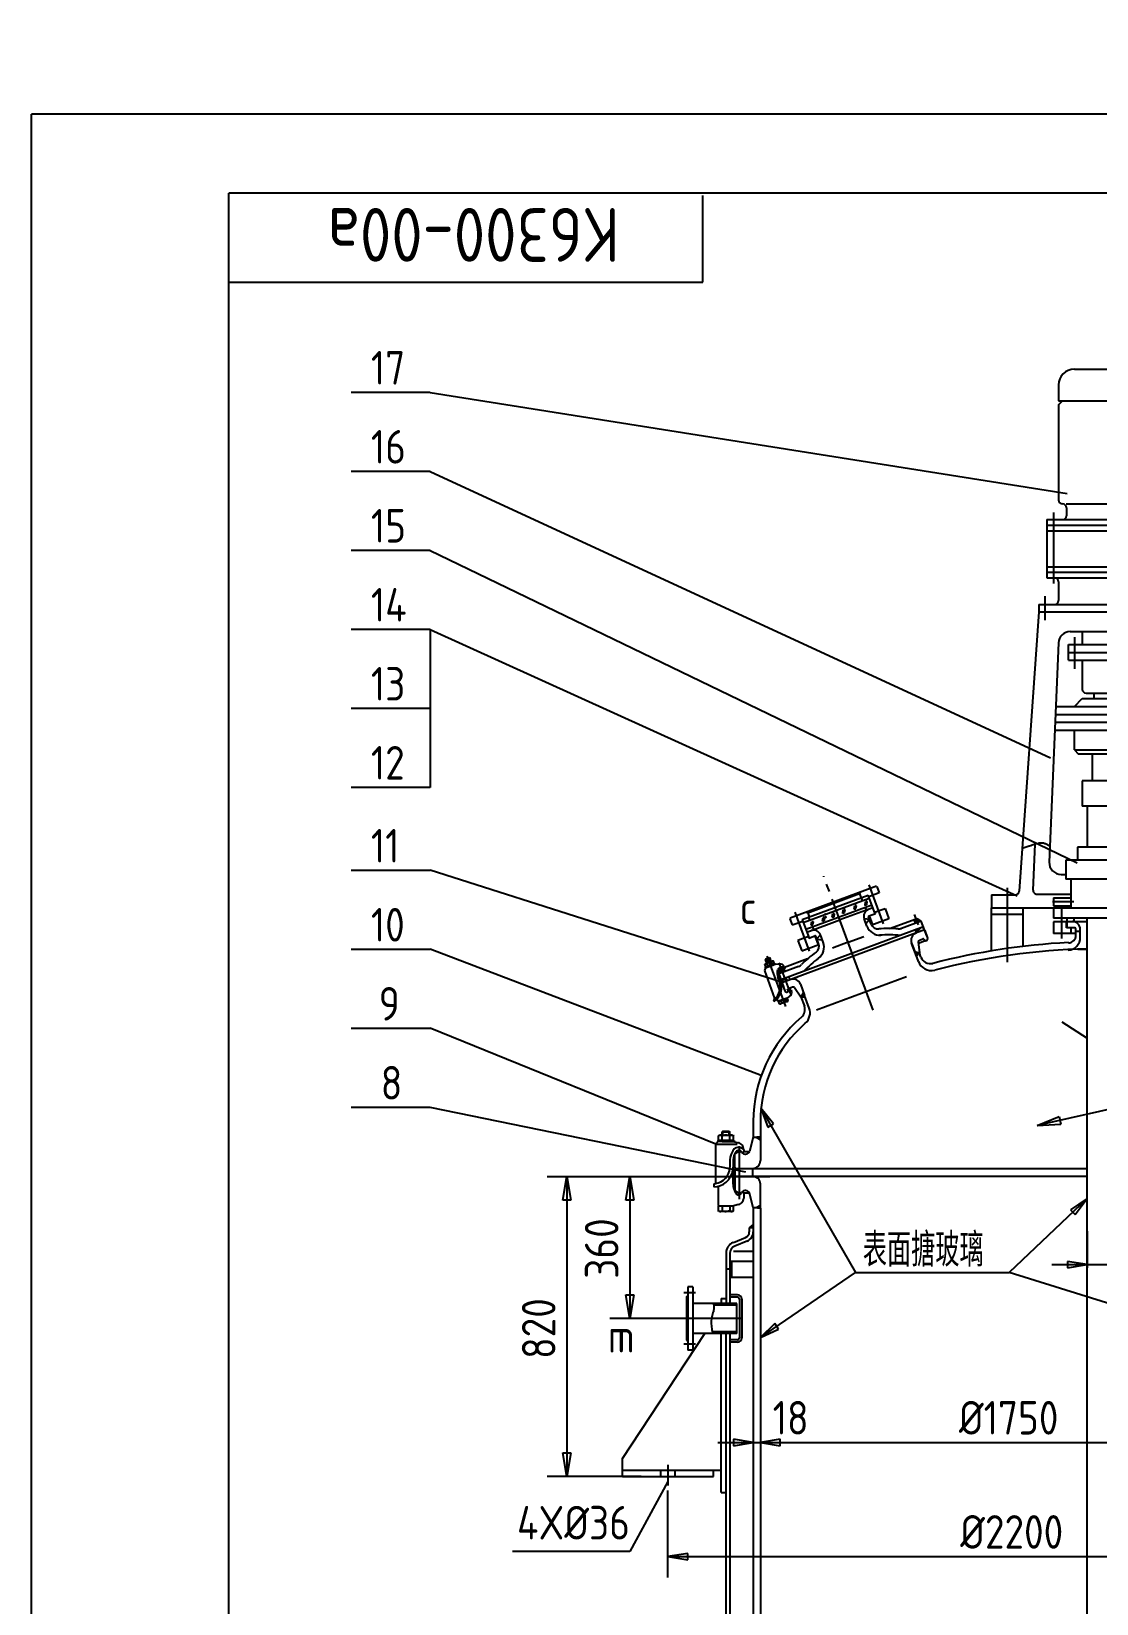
# Model space of a CAD drawing. Extents: x 3959 to 69865, y -46407 to 65821.
# Drawn here: x 3959.2 to 4094.1, y 243.5 to 442.5 of the extents above; entities that cross this region are included whole.
import ezdxf

# ---------------------------------------------------------------- set-up
doc = ezdxf.new("R2010")
doc.units = 0
doc.linetypes.add('DASHDOT', pattern=[18, 15, -1, 1, -1])
doc.layers.get('0').update_dxf_attribs({"color": 1, "linetype": 'DASHDOT'})
for name, color, linetype in [('1', 8, 'CONTINUOUS'), ('12', 134, 'CONTINUOUS'), ('2', 8, 'CONTINUOUS'), ('8', 94, 'DASHDOT')]:
    doc.layers.add(name, color=color, linetype=linetype)
doc.styles.get("Standard").update_dxf_attribs({"font": 'gbenor.shx', "bigfont": 'gbcbig.shx'})
doc.dimstyles.get("Standard").update_dxf_attribs({"dimtxt": 3.5, "dimasz": 4, "dimexe": 2, "dimexo": 0, "dimgap": 1, "dimtad": 1, "dimtoh": 1, "dimdec": 4, "dimzin": 0, "dimdsep": 46, "dimtxsty": 'Standard', "dimcen": 0, "dimadec": 0, "dimazin": 0, "dimtfac": 1, "dimtdec": 4, "dimtmove": 0, "dimatfit": 0, "dimfxl": 1, "dimtolj": 1, "dimtzin": 0, "dimarcsym": 0})

# ---------------------------------------------------------------- blocks, each defined once
blk = doc.blocks.new('Cadt1')
at = {"layer": '2'}
for p, q in [((4071.23, 328.83), (4071.56, 328.53)), ((4071.25, 328.47), (4071.77, 329.03, 1)), ((4072.02, 329.12), (4072.26, 328.9)), ((4054.2, 322.24), (4054.63, 322.69)), ((4054.68, 322.71), (4055, 322.41))]:
    blk.add_line(p, q, dxfattribs=at)
blk = doc.blocks.new('Cadt3')
at = {"layer": '2'}
for p, q in [((4050.61, 269.35), (4050.61, 263.53, 1)), ((4051.51, 269.35), (4051.51, 263.53)), ((4139.01, 268.79), (4139.01, 263.53)), ((4046.11, 263.93), (4139.01, 263.93)), ((4050.61, 263.93), (4048.11, 264.34)), ((4048.11, 264.34), (4048.11, 263.51)), ((4048.11, 263.51), (4050.61, 263.93)), ((4054.01, 264.34), (4051.51, 263.93)), ((4051.51, 263.93), (4054.01, 263.51)), ((4054.01, 263.51), (4054.01, 264.34)), ((4139.01, 263.93), (4136.51, 264.34)), ((4136.51, 264.34), (4136.51, 263.51)), ((4136.51, 263.51), (4139.01, 263.93))]:
    blk.add_line(p, q, dxfattribs=at)
blk = doc.blocks.new('Cadt4')
at = {"layer": '2'}
for p, q in [((4051.51, 277.21), (4063.55, 285.45)), ((4063.55, 285.45), (4083.01, 285.45)), ((4053.34, 278.97), (4051.51, 277.21, 1)), ((4053.81, 278.28), (4053.34, 278.97)), ((4051.51, 277.21), (4053.81, 278.28))]:
    blk.add_line(p, q, dxfattribs=at)
blk = doc.blocks.new('Cadt5')
at = {"layer": '2'}
for p, q in [((4092.89, 294.8), (4083.01, 285.45)), ((4092.89, 294.8), (4090.79, 293.38)), ((4091.36, 292.78), (4092.89, 294.8, 1)), ((4090.79, 293.38), (4091.36, 292.78))]:
    blk.add_line(p, q, dxfattribs=at)
blk = doc.blocks.new('Cadt6')
at = {"layer": '2'}
for p, q in [((4124.23, 272.53), (4083.01, 285.45)), ((4121.97, 273.68), (4121.72, 272.89)), ((4121.72, 272.89), (4124.23, 272.53, 1)), ((4124.23, 272.53), (4121.97, 273.68))]:
    blk.add_line(p, q, dxfattribs=at)
blk = doc.blocks.new('Cadt7')
at = {"layer": '2'}
for p, q in [((4053.18, 304.26), (4051.57, 306.22, 1)), ((4051.57, 306.22), (4052.46, 303.84)), ((4051.57, 306.22), (4063.55, 285.45)), ((4052.46, 303.84), (4053.18, 304.26))]:
    blk.add_line(p, q, dxfattribs=at)
blk = doc.blocks.new('Cadt9')
at = {"layer": '2'}
for p, q in [((4045.59, 280.64), (4045.56, 280.48)), ((4045.58, 281.51), (4045.59, 281.44, 1)), ((4045.59, 281.44), (4045.61, 281.29)), ((4045.61, 280.79), (4045.59, 280.64)), ((4045.61, 281.29), (4045.62, 281.12)), ((4045.62, 280.96), (4045.61, 280.79)), ((4045.62, 281.12), (4045.62, 280.96)), ((4045.3, 279.57), (4045.28, 279.31)), ((4045.28, 279.31), (4045.28, 279)), ((4045.28, 279), (4045.31, 278.63)), ((4045.35, 279.79), (4045.3, 279.57)), ((4045.31, 278.63), (4045.37, 278.23)), ((4045.4, 279.98), (4045.35, 279.79)), ((4045.46, 280.16), (4045.4, 279.98)), ((4045.51, 280.32), (4045.46, 280.16)), ((4045.56, 280.48), (4045.51, 280.32)), ((4045.37, 278.23), (4045.45, 277.84)), ((4045.45, 277.84), (4045.47, 277.71))]:
    blk.add_line(p, q, dxfattribs=at)
blk = doc.blocks.new('*D18')
at = {"layer": '2'}
for p, q in [((4092.89, 290.66), (4092.89, 286.04)), ((4097.64, 290.13), (4097.64, 286.04)), ((4092.89, 286.44), (4090.39, 286.85)), ((4090.39, 286.85), (4090.39, 286.02)), ((4100.14, 286.85), (4097.64, 286.44)), ((4100.14, 286.02), (4100.14, 286.85)), ((4088.39, 286.44), (4114.63, 286.44)), ((4090.39, 286.02), (4092.89, 286.44)), ((4097.64, 286.44), (4100.14, 286.02))]:
    blk.add_line(p, q, dxfattribs=at)
at = {"layer": '2', "insert": (4100.33, 287.44), "char_height": 4.25, "width": 65536, "attachment_point": 7}
blk.add_mtext('%%c95X8', dxfattribs=at)
blk = doc.blocks.new('Cadt24')
for p, q in [((4099.32, 334.48), (4102.03, 334.48)), ((4082.76, 334.14), (4082.76, 324.71)), ((4091.2, 332.35), (4088.49, 332.35)), ((4107.76, 334.14), (4107.76, 324.8)), ((4089.64, 331.94), (4089.64, 327.73, 6.28)), ((4100.89, 331.94), (4100.89, 327.73))]:
    blk.add_line(p, q)
at = {"layer": '1'}
for p, q in [((4091.26, 399.78), (4099.26, 399.78, 6.28)), ((4089.26, 397.78), (4089.26, 395.78)), ((4101.26, 397.78), (4101.26, 395.78)), ((4089.26, 395.28), (4089.76, 395.78)), ((4089.26, 395.78), (4101.26, 395.78)), ((4089.26, 395.28), (4089.26, 383.23)), ((4100.76, 395.78), (4101.26, 395.28)), ((4101.26, 395.28), (4101.26, 383.23)), ((4101.26, 392.03), (4101.51, 392.03)), ((4101.26, 391.53), (4101.51, 391.53)), ((4090.22, 382.73), (4100.28, 382.73, 6.28)), ((4090.26, 382.23), (4090.26, 381.23)), ((4100.26, 382.23), (4100.26, 381.23, 6.28)), ((4087.76, 380.73), (4087.76, 373.38)), ((4087.76, 380.73), (4089.76, 380.73)), ((4089.76, 380.73), (4100.76, 380.73, 6.28)), ((4100.76, 380.73), (4102.76, 380.73)), ((4102.76, 380.73), (4102.76, 373.38)), ((4087.76, 380.03), (4102.76, 380.03)), ((4087.76, 379.33), (4102.76, 379.33)), ((4087.76, 374.78), (4102.76, 374.78)), ((4087.76, 374.08), (4102.76, 374.08)), ((4087.76, 373.38), (4088.76, 373.38)), ((4088.76, 373.38), (4101.76, 373.38, 6.28)), ((4089.26, 372.88), (4089.26, 370.48)), ((4101.26, 372.88), (4101.26, 370.48, 6.28)), ((4101.76, 373.38), (4102.76, 373.38, 6.28)), ((4086.76, 369.08), (4084.27, 333.71, 6.28)), ((4086.76, 369.98), (4086.76, 369.08)), ((4086.76, 369.98), (4088.76, 369.98)), ((4086.76, 369.08), (4103.76, 369.08)), ((4086.76, 369.08), (4103.76, 369.08)), ((4088.76, 369.98), (4101.76, 369.98, 6.28)), ((4101.76, 369.98), (4103.76, 369.98)), ((4103.76, 369.08), (4103.76, 369.98)), ((4103.76, 369.08), (4106.52, 333.75)), ((4090.74, 366.58), (4099.78, 366.58, 6.28)), ((4092.26, 366.58), (4092.26, 364.93)), ((4098.26, 366.58), (4098.26, 364.93)), ((4089.24, 365.14), (4088.08, 337.39)), ((4090.51, 362.93), (4090.51, 364.93)), ((4090.51, 364.93), (4100.01, 364.93)), ((4100.01, 364.93), (4100.01, 362.93)), ((4101.28, 365.14), (4102.44, 337.39)), ((4090.51, 363.93), (4100.01, 363.93, 1)), ((4090.51, 362.93), (4100.01, 362.93, 6.28)), ((4092.26, 362.93), (4092.26, 359.28)), ((4098.26, 362.93), (4098.26, 359.28)), ((4092.76, 358.78), (4097.76, 358.78, 6.28)), ((4093.76, 358.08), (4093.76, 358.78)), ((4096.76, 358.78), (4096.76, 358.08)), ((4088.86, 357.08), (4101.66, 357.08)), ((4091.26, 357.08), (4092.26, 358.08, 6.28)), ((4092.26, 358.08), (4098.26, 358.08)), ((4098.26, 358.08), (4099.26, 357.08)), ((4088.86, 356.08), (4101.66, 356.08)), ((4088.86, 355.08), (4101.66, 355.08)), ((4088.86, 354.08), (4101.66, 354.08)), ((4091.26, 351.58), (4091.26, 354.08)), ((4099.26, 351.58), (4099.26, 354.08)), ((4091.26, 351.58), (4099.26, 351.58)), ((4091.26, 351.58), (4091.76, 351.08)), ((4091.76, 351.08), (4098.76, 351.08)), ((4093.51, 351.08), (4093.51, 347.69)), ((4097.01, 351.08), (4097.01, 347.69)), ((4098.76, 351.08), (4099.26, 351.58)), ((4092.26, 347.69), (4092.26, 344.45)), ((4098.26, 347.69), (4092.26, 347.69)), ((4098.26, 347.69), (4098.26, 344.45)), ((4098.26, 344.45), (4092.26, 344.45)), ((4092.89, 344.45), (4092.89, 339.28)), ((4097.64, 344.45), (4097.64, 339.28)), ((4086.03, 333.85), (4086.28, 339.67, 6.28)), ((4098.89, 339.28), (4091.64, 339.28)), ((4091.64, 339.28), (4091.64, 337.62)), ((4098.89, 339.28), (4098.89, 337.62)), ((4104.49, 333.85), (4104.25, 339.61)), ((4100.32, 337.62), (4090.2, 337.62)), ((4090.2, 337.62), (4090.2, 335.21)), ((4100.32, 337.62), (4100.32, 335.21)), ((4089.58, 335.83), (4090.2, 335.83)), ((4100.32, 335.21), (4090.2, 335.21)), ((4090.82, 335.21), (4090.82, 331.58)), ((4099.7, 335.21), (4099.7, 331.58)), ((4101.88, 334.98), (4099.7, 334.98)), ((4100.94, 335.83), (4100.32, 335.83)), ((4101.88, 333.98), (4101.88, 334.98)), ((4080.76, 333.23), (4083.77, 333.23, 6.28)), ((4080.76, 333.23), (4080.76, 331.58)), ((4086.53, 333.33), (4090.82, 333.33)), ((4088.64, 332.85), (4090.82, 332.85)), ((4088.64, 332.85), (4088.64, 331.85)), ((4101.88, 333.98), (4099.7, 333.98)), ((4103.99, 333.33), (4099.7, 333.33)), ((4107.02, 333.27), (4109.76, 333.27, 6.28)), ((4109.76, 333.27), (4109.76, 331.58)), ((4080.76, 326.08), (4080.76, 331.58, 6.28)), ((4080.76, 331.58), (4090.91, 331.58)), ((4080.76, 331.58), (4084.76, 331.58)), ((4080.76, 330.78), (4084.76, 330.78)), ((4084.76, 326.65), (4084.76, 331.58)), ((4088.64, 331.85), (4090.82, 331.85)), ((4088.64, 331.58), (4088.64, 330.28)), ((4088.64, 331.58), (4101.89, 331.58)), ((4099.61, 331.59), (4101.51, 331.59)), ((4105.76, 331.58), (4099.61, 331.58)), ((4101.89, 330.28), (4101.89, 331.58)), ((4109.76, 331.58), (4105.76, 331.58)), ((4109.76, 331.58), (4105.76, 331.58)), ((4105.76, 326.65), (4105.76, 331.58)), ((4109.76, 330.78), (4105.76, 330.78)), ((4109.76, 326.08), (4109.76, 331.58)), ((4097.64, 330.28), (4088.64, 330.28)), ((4090.31, 329.83), (4088.64, 329.83)), ((4088.64, 329.83), (4088.64, 328.33)), ((4090.26, 329.08), (4090.26, 329.83)), ((4091.21, 329.08), (4090.26, 329.08)), ((4090.31, 330.28), (4090.31, 329.08)), ((4090.31, 329.88), (4092.89, 329.88)), ((4090.86, 328.33), (4090.86, 329.08)), ((4091.21, 330.28), (4091.21, 329.86)), ((4091.46, 328.15), (4091.46, 328.83)), ((4091.46, 328.63), (4092.01, 328.63, 6.28)), ((4092.01, 327.85), (4092.01, 328.88)), ((4097.64, 330.28), (4101.89, 330.28)), ((4097.64, 329.88), (4100.21, 329.88)), ((4098.51, 327.85), (4098.51, 328.88, 6.28)), ((4098.51, 328.63), (4099.06, 328.63)), ((4099.06, 328.83), (4099.06, 328.18)), ((4099.31, 330.28), (4099.31, 329.86)), ((4099.31, 329.08), (4100.26, 329.08)), ((4099.66, 328.33), (4099.66, 329.08, 6.28)), ((4100.21, 330.28), (4100.21, 329.08)), ((4100.21, 329.08), (4100.21, 329.88, 6.28)), ((4100.21, 329.83), (4101.89, 329.83)), ((4100.26, 329.08), (4100.26, 329.83)), ((4101.89, 328.33), (4101.89, 329.83)), ((4091.46, 328.33), (4088.64, 328.33)), ((4091.71, 326.38), (4092.89, 326.38)), ((4098.74, 326.38), (4097.64, 326.38, 6.28)), ((4099.06, 328.33), (4101.89, 328.33))]:
    blk.add_line(p, q, dxfattribs=at)
for radius in [0.556, 0.394]:
    blk.add_circle((4102.01, 391.78), radius, dxfattribs=at)
for centre, radius, start, end in [((4091.26, 397.78), 2, 90, 180), ((4099.26, 397.78), 2, 0, 90), ((4089.76, 383.23), 0.5, 180, 270), ((4089.76, 382.23), 0.5, 0, 90), ((4100.76, 382.23), 0.5, 90, 180), ((4100.76, 383.23), 0.5, 270, 360), ((4089.76, 381.23), 0.5, 270, 360), ((4100.76, 381.23), 0.5, 180, 270), ((4088.76, 372.88), 0.5, 0, 90), ((4101.76, 372.88), 0.5, 90, 180), ((4088.76, 370.48), 0.5, 270, 360), ((4101.76, 370.48), 0.5, 180, 270), ((4090.74, 365.08), 1.5, 90, 177.5974), ((4099.78, 365.08), 1.5, 2.4026, 90), ((4092.76, 359.28), 0.5, 180, 270), ((4097.76, 359.28), 0.5, 270, 360), ((4089.58, 337.33), 1.5, 177.5974, 270.3868), ((4100.94, 337.33), 1.5, 269.7225, 362.4026), ((4083.77, 333.73), 0.5, 270, 357.5974), ((4086.53, 333.83), 0.5, 177.5974, 270), ((4103.99, 333.83), 0.5, 270, 362.4026), ((4107.02, 333.77), 0.5, 182.4026, 270), ((4091.01, 328.88), 1, 0, 90), ((4091.21, 328.83), 0.25, 0, 90), ((4099.51, 328.88), 1, 90, 180), ((4099.31, 328.83), 0.25, 90, 180), ((4090.41, 327.85), 1.6, 273.1214, 360), ((4090.46, 328.15), 1, 273.0797, 360), ((4100.11, 327.85), 1.6, 180, 266.8777), ((4100.09, 328.18), 1.02, 180, 266.9045)]:
    blk.add_arc(centre, radius, start, end, dxfattribs=at)
at = {"layer": '2'}
for p, q in [((4084.66, 339.15), (4085.52, 339.43)), ((4085.52, 339.43), (4085.52, 339.43)), ((4085.52, 339.43), (4085.53, 339.43)), ((4085.53, 339.43), (4085.54, 339.44)), ((4085.54, 339.44), (4085.57, 339.44)), ((4085.57, 339.44), (4085.61, 339.46)), ((4085.61, 339.46), (4085.66, 339.48)), ((4085.66, 339.48), (4085.74, 339.5)), ((4085.74, 339.5), (4085.83, 339.53)), ((4085.83, 339.53), (4085.94, 339.56)), ((4085.94, 339.56), (4086.06, 339.6)), ((4086.06, 339.6), (4086.19, 339.64)), ((4086.19, 339.64), (4086.33, 339.68)), ((4086.33, 339.68), (4086.46, 339.72)), ((4086.46, 339.72), (4086.59, 339.76)), ((4086.59, 339.76), (4086.71, 339.79)), ((4086.71, 339.79), (4086.82, 339.81)), ((4086.82, 339.81), (4086.93, 339.83)), ((4086.93, 339.83), (4087.02, 339.84)), ((4087.02, 339.84), (4087.11, 339.84)), ((4087.11, 339.84), (4087.19, 339.84)), ((4087.19, 339.84), (4087.27, 339.83)), ((4087.27, 339.83), (4087.35, 339.81)), ((4087.35, 339.81), (4087.43, 339.79)), ((4087.43, 339.79), (4087.51, 339.76)), ((4087.51, 339.76), (4087.6, 339.72)), ((4087.6, 339.72), (4087.68, 339.68)), ((4087.68, 339.68), (4087.77, 339.64)), ((4087.77, 339.64), (4087.85, 339.6)), ((4087.85, 339.6), (4087.92, 339.56)), ((4087.92, 339.56), (4087.98, 339.53)), ((4087.98, 339.53), (4088.04, 339.5)), ((4088.04, 339.5), (4088.08, 339.48)), ((4088.08, 339.48), (4088.11, 339.46)), ((4088.11, 339.46), (4088.13, 339.44)), ((4088.13, 339.44), (4088.15, 339.44)), ((4088.15, 339.44), (4088.16, 339.43)), ((4088.16, 339.43), (4088.16, 339.43)), ((4088.16, 339.43), (4088.16, 339.43)), ((4102.37, 339.19), (4102.38, 339.2)), ((4102.37, 339.19), (4102.37, 339.19)), ((4102.37, 339.19), (4102.37, 339.19)), ((4102.37, 339.19), (4102.37, 339.19)), ((4102.38, 339.21), (4102.4, 339.22)), ((4102.38, 339.2), (4102.38, 339.21)), ((4102.4, 339.22), (4102.41, 339.24)), ((4102.41, 339.24), (4102.44, 339.27)), ((4102.44, 339.27), (4102.46, 339.31)), ((4102.46, 339.31), (4102.5, 339.35)), ((4102.5, 339.35), (4102.54, 339.39)), ((4102.54, 339.39), (4102.58, 339.44)), ((4102.58, 339.44), (4102.63, 339.49)), ((4102.63, 339.49), (4102.68, 339.53)), ((4102.68, 339.53), (4102.74, 339.57)), ((4102.74, 339.57), (4102.8, 339.61)), ((4102.8, 339.61), (4102.86, 339.63)), ((4102.86, 339.63), (4102.92, 339.65)), ((4102.92, 339.65), (4103, 339.67)), ((4103, 339.67), (4103.08, 339.68)), ((4103.08, 339.68), (4103.17, 339.68)), ((4103.17, 339.68), (4103.27, 339.68)), ((4103.27, 339.68), (4103.38, 339.67)), ((4103.38, 339.67), (4103.51, 339.67)), ((4103.51, 339.67), (4103.66, 339.66)), ((4103.66, 339.66), (4103.82, 339.64)), ((4103.82, 339.64), (4103.99, 339.63)), ((4103.99, 339.63), (4104.15, 339.62)), ((4104.15, 339.62), (4104.31, 339.61)), ((4104.31, 339.61), (4104.47, 339.59)), ((4104.47, 339.59), (4104.6, 339.58)), ((4104.6, 339.58), (4104.72, 339.57)), ((4104.72, 339.57), (4104.81, 339.56)), ((4104.81, 339.56), (4104.88, 339.56)), ((4104.88, 339.56), (4104.93, 339.55)), ((4104.93, 339.55), (4104.97, 339.55)), ((4104.97, 339.55), (4104.99, 339.55)), ((4104.99, 339.55), (4106.08, 339.45)), ((4105, 339.55), (4105, 339.55))]:
    blk.add_line(p, q, dxfattribs=at)
at = {"layer": '8'}
for p, q in [((4102.01, 392.63), (4102.01, 390.73)), ((4100.5, 391.78), (4102.94, 391.78)), ((4088.64, 381.63), (4088.64, 372.64)), ((4101.89, 381.72), (4101.89, 372.59)), ((4087.51, 371.06), (4087.51, 368.02)), ((4103.01, 371.06), (4103.01, 368.31)), ((4091.26, 365.84), (4091.26, 361.83)), ((4099.26, 365.73), (4099.26, 361.73))]:
    blk.add_line(p, q, dxfattribs=at)
blk = doc.blocks.new('*D25')
at = {"layer": '2'}
for p, q in [((4034.47, 294.61), (4034.97, 297.61)), ((4034.97, 297.61), (4035.47, 294.61)), ((4034.97, 297.61), (4034.97, 279.61)), ((4035.47, 294.61), (4034.47, 294.61)), ((4034.97, 279.61), (4034.47, 282.61)), ((4034.47, 282.61), (4035.47, 282.61)), ((4035.47, 282.61), (4034.97, 279.61)), ((4041.43, 279.61), (4032.47, 279.61))]:
    blk.add_line(p, q, dxfattribs=at)
at = {"layer": '2', "insert": (4033.54, 284.65), "char_height": 4.25, "width": 65536, "attachment_point": 7, "rotation": 90}
blk.add_mtext('360', dxfattribs=at)
blk = doc.blocks.new('*D26')
at = {"layer": '2'}
for p, q in [((4024.5, 297.61), (4052.72, 297.61)), ((4026.5, 294.61), (4027, 297.61)), ((4027, 297.61), (4027.5, 294.61)), ((4027, 297.61), (4027, 259.61)), ((4027.5, 294.61), (4026.5, 294.61)), ((4027, 259.61), (4026.5, 262.61)), ((4026.5, 262.61), (4027.5, 262.61)), ((4027.5, 262.61), (4027, 259.61)), ((4036.42, 259.61), (4024.5, 259.61))]:
    blk.add_line(p, q, dxfattribs=at)
at = {"layer": '2', "insert": (4025.57, 274.5), "char_height": 4.25, "width": 65536, "attachment_point": 7, "rotation": 90}
blk.add_mtext('820', dxfattribs=at)
blk = doc.blocks.new('*D44')
at = {"layer": '2'}
for p, q in [((4039.81, 246.82), (4039.81, 257.84)), ((4150.71, 246.83), (4150.71, 257.74)), ((4042.31, 249.89), (4039.81, 249.48)), ((4039.81, 249.48), (4150.71, 249.48)), ((4039.81, 249.48), (4042.31, 249.06)), ((4042.31, 249.06), (4042.31, 249.89)), ((4150.71, 249.48), (4148.21, 249.89)), ((4148.21, 249.89), (4148.21, 249.06)), ((4148.21, 249.06), (4150.71, 249.48))]:
    blk.add_line(p, q, dxfattribs=at)
at = {"layer": '2', "insert": (4076.81, 250.48), "char_height": 4.25, "width": 65536, "attachment_point": 7}
blk.add_mtext('%%c2200', dxfattribs=at)

msp = doc.modelspace()

# ---------------------------------------------------------------- linework, layer by layer
for p, q in [((4065.79289, 318.63849), (4059.52727, 335.58484)), ((4065.25701, 334.50612), (4067.07449, 329.59035)), ((4055.87755, 331.03832), (4057.69502, 326.12254)), ((4071.52744, 329.44145), (4071.03484, 330.7738)), ((4071.60747, 330.09174), (4070.93135, 329.84176)), ((4052.32067, 325.48865), (4054.67048, 319.11887)), ((4053.84035, 324.65325), (4055.35158, 320.56579, 6.28319)), ((4053.92611, 323.55453), (4054.60223, 323.80451)), ((4054.85654, 321.23314), (4055.35539, 321.41757)), ((4048.86085, 294.7428), (4048.86085, 301.43542)), ((4043.29434, 282.86283), (4041.80244, 282.86283)), ((4049.2525, 279.61283), (4041.42849, 279.61283)), ((4043.29434, 276.36283), (4041.80244, 276.36283)), ((4039.81085, 261.09815), (4039.81085, 258.4857))]:
    msp.add_line(p, q)
at = {"layer": '1'}
for p, q in [((3984.21922, -151.95883), (3984.21922, 422.04117)), ((4369.21922, 422.04117), (3984.21922, 422.04117)), ((4066.20166, 334.33012), (4055.27459, 330.29013)), ((4056.80701, 330.11039), (4065.15473, 333.19673)), ((4056.94572, 329.73521), (4065.29345, 332.82155)), ((4064.0784, 333.36844), (4057.51278, 330.94097)), ((4064.16163, 333.57587), (4064.07296, 333.38316)), ((4064.07296, 333.38316), (4064.26368, 332.86729)), ((4064.44929, 332.50945), (4064.31058, 332.88463)), ((4066.02169, 330.85187), (4065.15473, 333.19673)), ((4066.56066, 333.50331), (4065.22409, 333.00914)), ((4066.2659, 334.30056), (4066.56066, 333.50331)), ((4057.25783, 328.89106), (4065.60555, 331.9774)), ((4057.31462, 331.04437), (4057.50733, 330.9557)), ((4057.50733, 330.9557), (4057.69806, 330.43983)), ((4057.78988, 330.04731), (4057.65116, 330.42249)), ((4065.74426, 331.60222), (4061.5704, 330.05905)), ((4064.7614, 331.6653), (4064.90204, 331.28489)), ((4065.54713, 329.5401), (4065.21221, 330.44597, 6.28319)), ((4065.27133, 330.57444), (4066.06858, 330.86921)), ((4065.27133, 330.57444), (4065.68746, 329.44891)), ((4065.95233, 331.03946), (4067.2889, 331.53362)), ((4065.99923, 331.0568), (4066.06858, 330.86921)), ((4067.2889, 331.53362), (4067.7744, 330.22049)), ((4072.15865, 329.17605), (4054.10318, 322.50053)), ((4072.29736, 328.80088), (4054.24189, 322.12535, 6.28319)), ((4055.27459, 330.29013), (4055.24503, 330.22589)), ((4055.27459, 330.29013), (4055.24503, 330.22589)), ((4055.24503, 330.22589), (4055.53979, 329.42863)), ((4055.53979, 329.42863), (4056.87637, 329.9228)), ((4056.80701, 330.11039), (4057.67396, 327.76552)), ((4057.39654, 328.51588), (4061.5704, 330.05905)), ((4058.10198, 329.20316), (4058.24262, 328.82275)), ((4065.00417, 329.27846), (4064.64944, 330.2379, 6.28319)), ((4065.33406, 330.1164), (4064.65747, 330.2162)), ((4065.33615, 330.11076), (4064.88417, 329.60304)), ((4067.7744, 330.22049), (4065.60261, 329.41753)), ((4067.86856, 328.97592), (4071.23886, 330.22199)), ((4071.88122, 329.92641), (4069.36192, 328.99497, 6.28319)), ((4071.26639, 328.42108), (4071.12838, 328.79991)), ((4071.88122, 329.92641), (4071.44725, 330.20559)), ((4072.57478, 328.05052), (4071.88122, 329.92641)), ((4072.33004, 328.71247), (4072.67682, 327.77453, 6.28319)), ((4092.88585, 234.83032), (4092.88585, 330.28242, 6.28319)), ((4057.60461, 327.95311), (4056.26803, 327.45895)), ((4056.26803, 327.45895), (4056.75353, 326.14582)), ((4056.75353, 326.14582), (4058.92532, 326.94878)), ((4057.55771, 327.93577), (4057.62707, 327.74818)), ((4057.62707, 327.74818), (4058.42432, 328.04294)), ((4058.42432, 328.04294), (4058.84046, 326.91741)), ((4058.88771, 327.07796), (4058.55279, 327.98383, 6.28319)), ((4058.67417, 327.65555), (4058.67652, 327.65642)), ((4058.67464, 327.65426), (4059.12358, 328.17019, 6.28319)), ((4058.67673, 327.64862), (4059.35028, 327.55704)), ((4059.47029, 327.23245), (4059.11556, 328.1919, 6.28319)), ((4062.61074, 327.24521), (4060.623, 326.5103, 6.28319)), ((4062.61074, 327.24521), (4064.59848, 327.98013, 6.28319)), ((4071.46929, 324.91276), (4070.651, 327.12602)), ((4070.651, 327.12602), (4071.17117, 325.7191)), ((4071.50319, 327.29391), (4071.64015, 325.89249)), ((4072.487, 327.44185), (4071.52354, 327.08564)), ((4071.6656, 327.50727), (4072.07938, 327.66025, 6.28319)), ((4052.09835, 324.51563), (4052.09319, 324.45377)), ((4052.21216, 324.13127), (4052.09319, 324.45377)), ((4052.21216, 324.13127), (4052.09319, 324.45377)), ((4052.09835, 324.51563), (4053.12163, 324.89312)), ((4052.16643, 325.03995), (4052.72935, 325.24761)), ((4052.21084, 325.13627), (4052.16643, 325.03995)), ((4052.32853, 324.60055), (4052.16643, 325.03995)), ((4052.16853, 324.023), (4053.07956, 324.35908, 6.28319)), ((4052.21084, 325.13627), (4052.63303, 325.29202)), ((4052.21216, 324.13127), (4053.2847, 324.52693)), ((4053.21433, 324.50097), (4052.28253, 324.15723)), ((4052.4803, 324.23018), (4052.36781, 324.5351)), ((4052.63303, 325.29202), (4052.72935, 325.24761)), ((4052.89145, 324.80821), (4052.72935, 325.24761)), ((4053.01656, 324.42801), (4052.90408, 324.73293)), ((4053.05982, 324.35179), (4053.38819, 324.47293, 6.28319)), ((4053.12163, 324.89312), (4053.16573, 324.84943)), ((4053.2847, 324.52693), (4053.16573, 324.84943)), ((4053.2847, 324.52693), (4053.16573, 324.84943)), ((4053.21433, 324.50097), (4053.35826, 324.55406)), ((4053.35826, 324.55406), (4053.38819, 324.47293)), ((4053.38819, 324.47293), (4053.98067, 324.50111, 6.28319)), ((4057.49163, 325.13933), (4054.55541, 324.05374)), ((4071.61368, 325.88042), (4071.05307, 326.03855)), ((4071.51122, 324.79938), (4071.17115, 325.71916)), ((4071.64015, 325.89249), (4071.17117, 325.7191)), ((4071.64015, 325.89249), (4071.27614, 325.49363)), ((4071.64015, 325.89249), (4071.61017, 325.88141)), ((4071.84073, 325.34998), (4071.64012, 325.89256)), ((4052.16853, 324.023), (4052.01436, 323.64636)), ((4052.01436, 323.64636), (4053.3162, 320.11738, 6.28319)), ((4052.1386, 324.10413), (4052.28253, 324.15723)), ((4052.16853, 324.023), (4052.1386, 324.10413)), ((4053.63783, 323.65175), (4054.58887, 321.07369)), ((4053.88793, 322.41895), (4053.71603, 322.88492, 6.28319)), ((4053.97374, 323.74523), (4053.82877, 323.26095)), ((4056.34506, 324.18233), (4053.82952, 323.25228)), ((4053.83102, 323.23664), (4054.44347, 321.58013)), ((4053.89896, 322.94389), (4054.06809, 322.48541)), ((4054.57867, 323.84622), (4054.50752, 323.81998)), ((4054.52282, 324.14209), (4054.60827, 323.91044, 6.28319)), ((4055.27196, 322.50757), (4055.13034, 322.88507)), ((4055.84422, 322.71777), (4056.23503, 322.86226, 6.28319)), ((4058.60423, 318.67389), (4070.02487, 322.89648)), ((4054.33369, 322.16542), (4054.27457, 322.03695, 6.28319)), ((4054.27457, 322.03695), (4054.62136, 321.099)), ((4054.92848, 320.18414), (4055.25519, 320.40811)), ((4054.94254, 320.95121), (4054.94802, 320.95324)), ((4055.56322, 321.55385), (4055.14945, 321.40087, 6.28319)), ((4055.27202, 321.28149), (4055.21909, 321.25968, 6.28319)), ((4055.40045, 321.22228), (4055.45988, 321.06119, 6.28319)), ((4055.82537, 321.49746), (4056.633, 320.344, 6.28319)), ((4056.58181, 321.92431), (4057.10198, 320.51739)), ((4056.633, 320.344), (4057.10198, 320.51739)), ((4056.66096, 320.35205), (4056.98387, 320.83684)), ((4057.69484, 318.91391), (4057.102, 320.51733)), ((4053.18662, 319.96299), (4053.25699, 319.98895)), ((4053.18694, 319.96214), (4053.26768, 319.74327, 6.28319)), ((4053.71104, 319.84162), (4053.62442, 320.07644)), ((4054.89154, 320.17116), (4053.819, 319.7755)), ((4053.93798, 319.453), (4053.819, 319.7755)), ((4053.83947, 319.78241), (4054.10498, 319.88035, 6.28319)), ((4053.98207, 319.40931), (4053.93798, 319.453)), ((4055.00535, 319.7868), (4053.98207, 319.40931)), ((4054.02711, 319.85163), (4054.0269, 319.8522)), ((4054.08714, 319.87442), (4054.19962, 319.5695)), ((4054.10477, 319.88092), (4054.10498, 319.88035)), ((4054.60598, 320.06517), (4054.92848, 320.18414)), ((4054.6234, 320.07225), (4054.73589, 319.76733)), ((4054.68385, 320.0939), (4054.68364, 320.09447)), ((4055.01051, 319.84866), (4054.89154, 320.17116)), ((4055.00535, 319.7868), (4055.01051, 319.84866, 6.28319)), ((4056.633, 320.344), (4056.66298, 320.35509)), ((4056.633, 320.344), (4057.16893, 320.27787)), ((4056.63303, 320.34394), (4057.07799, 319.14048, 6.28319)), ((4050.61085, 304.56283), (4050.61085, 303.06283)), ((4051.51085, 304.56283), (4051.51085, 303.06283)), ((4046.24669, 302.82313), (4046.19974, 302.72252)), ((4046.19974, 302.15647), (4046.19974, 302.72252)), ((4046.20517, 302.70132), (4046.19974, 302.6934)), ((4046.23785, 302.73974), (4046.20517, 302.70132)), ((4046.27671, 302.77191), (4046.23785, 302.73974)), ((4046.24669, 302.82313), (4048.0645, 302.82313)), ((4046.24669, 302.82313), (4048.0613, 302.82313)), ((4046.32057, 302.79684), (4046.27671, 302.77191)), ((4046.36808, 302.81377), (4046.32057, 302.79684)), ((4046.41782, 302.82219), (4046.36808, 302.81377)), ((4046.46826, 302.82185), (4046.41782, 302.82219)), ((4046.51788, 302.81276), (4046.46826, 302.82185)), ((4046.56516, 302.79519), (4046.51788, 302.81276)), ((4046.60868, 302.76968), (4046.56516, 302.79519)), ((4046.6471, 302.73699), (4046.60868, 302.76968)), ((4046.67926, 302.69813), (4046.6471, 302.73699)), ((4046.75239, 303.32526), (4046.65239, 303.22526)), ((4046.65239, 302.82313), (4046.65239, 303.22526)), ((4046.65239, 303.22526), (4047.65239, 303.22526)), ((4046.81442, 302.76116), (4046.67926, 302.69813)), ((4046.67926, 302.15647), (4046.67926, 302.69813)), ((4046.75239, 303.32526), (4047.55239, 303.32526)), ((4046.97729, 302.80661), (4046.81442, 302.76116)), ((4047.14558, 302.82308), (4046.97729, 302.80661)), ((4047.31417, 302.81008), (4047.14558, 302.82308)), ((4047.47794, 302.76801), (4047.31417, 302.81008)), ((4047.63192, 302.69813), (4047.47794, 302.76801)), ((4047.55239, 303.32526), (4047.65239, 303.22526)), ((4047.66292, 302.7358), (4047.63192, 302.69813)), ((4047.63192, 302.15647), (4047.63192, 302.69813)), ((4047.65239, 302.82313), (4047.65239, 303.22526)), ((4047.70115, 302.76871), (4047.66292, 302.7358)), ((4047.74452, 302.79447), (4047.70115, 302.76871)), ((4047.7917, 302.81232), (4047.74452, 302.79447)), ((4047.84127, 302.82169), (4047.7917, 302.81232)), ((4047.89171, 302.82232), (4047.84127, 302.82169)), ((4047.94149, 302.81418), (4047.89171, 302.82232)), ((4047.9891, 302.79752), (4047.94149, 302.81418)), ((4048.0331, 302.77285), (4047.9891, 302.79752)), ((4048.07214, 302.74091), (4048.0331, 302.77285)), ((4048.0613, 302.82313), (4048.10505, 302.72938)), ((4048.10505, 302.70267), (4048.07214, 302.74091)), ((4048.10505, 302.15647), (4048.10505, 302.72938)), ((4050.61085, 302.56283), (4050.14732, 300.76283)), ((4050.61085, 303.06283), (4050.61085, 302.56283)), ((4050.61085, 302.56283), (4051.51085, 302.66283)), ((4050.61085, 302.56283), (4050.96085, 302.56283)), ((4050.61085, 302.56283), (4051.51085, 302.56283)), ((4050.96085, 302.56283), (4051.51085, 302.24529)), ((4051.51085, 303.14782), (4051.51085, 302.0189)), ((4051.51085, 303.06283), (4051.51085, 302.66283)), ((4046.17546, 302.02694), (4045.85239, 301.67694)), ((4045.85239, 296.77694), (4045.85239, 301.67694)), ((4045.85239, 301.67694), (4048.56514, 301.67694)), ((4048.20239, 302.15647), (4046.10239, 302.15647)), ((4046.10239, 302.15647), (4046.10239, 302.02694)), ((4046.65239, 302.02694), (4046.10239, 302.02694)), ((4046.65239, 302.02694), (4047.65239, 302.02694)), ((4047.65239, 302.02694), (4048.20239, 302.02694)), ((4047.95953, 300.73783), (4047.79646, 300.40812)), ((4048.01301, 300.84955), (4047.96527, 300.75209)), ((4048.09763, 300.97152), (4048.01301, 300.84955)), ((4048.20214, 301.07694), (4048.09763, 300.97152)), ((4048.10239, 302.02694), (4048.73637, 301.85626)), ((4048.30151, 300.52976), (4048.16937, 300.26261)), ((4048.32337, 301.16262), (4048.20214, 301.07694)), ((4048.20239, 302.15647), (4048.20239, 302.02694)), ((4048.26085, 300.41283), (4048.68409, 300.71492)), ((4048.30151, 300.52976), (4048.33648, 300.59875)), ((4048.45764, 301.22594), (4048.32337, 301.16262)), ((4048.34007, 300.60719), (4048.33648, 300.59875)), ((4048.37763, 300.67605), (4048.34007, 300.60719)), ((4048.42658, 300.73734), (4048.37763, 300.67605)), ((4048.48543, 300.7892), (4048.42658, 300.73734)), ((4048.60086, 301.26499), (4048.45764, 301.22594)), ((4048.55239, 300.83006), (4048.48543, 300.7892)), ((4048.62543, 300.85866), (4048.55239, 300.83006)), ((4048.74869, 301.27857), (4048.60086, 301.26499)), ((4048.70233, 300.87415), (4048.62543, 300.85866)), ((4048.78074, 300.87605), (4048.70233, 300.87415)), ((4048.81021, 301.83293), (4048.73637, 301.85626)), ((4048.89663, 301.26627), (4048.74869, 301.27857)), ((4048.8583, 300.8643), (4048.78074, 300.87605)), ((4048.95239, 301.76663), (4048.81021, 301.83293)), ((4048.93264, 300.83927), (4048.8583, 300.8643)), ((4048.86085, 300.76283), (4049.05017, 300.76283)), ((4049.04018, 301.22848), (4048.89663, 301.26627)), ((4049.0015, 300.80171), (4048.93264, 300.83927)), ((4049.0809, 301.67664), (4048.95239, 301.76663)), ((4049.06279, 300.75276), (4049.0015, 300.80171)), ((4049.175, 301.16632), (4049.04018, 301.22848)), ((4049.11465, 300.69391), (4049.06279, 300.75276)), ((4049.19183, 301.56571), (4049.0809, 301.67664)), ((4049.1555, 300.62694), (4049.11465, 300.69391)), ((4049.30239, 300.62694), (4049.1555, 300.62694)), ((4049.29697, 301.08171), (4049.175, 301.16632)), ((4049.28181, 301.4372), (4049.19183, 301.56571)), ((4049.34812, 301.29502), (4049.28181, 301.4372)), ((4049.40239, 300.9772), (4049.29697, 301.08171)), ((4049.30239, 300.62694), (4049.31976, 300.62846)), ((4049.31976, 300.62846), (4049.33659, 300.63297)), ((4049.33659, 300.63297), (4049.35239, 300.64034)), ((4049.38872, 301.14349), (4049.34812, 301.29502)), ((4049.35239, 300.64034), (4049.36667, 300.65034)), ((4049.36667, 300.65034), (4049.379, 300.66267)), ((4049.379, 300.66267), (4049.38899, 300.67694)), ((4049.40239, 300.9872), (4049.38872, 301.14349)), ((4049.38899, 300.67694), (4049.39636, 300.69274)), ((4049.39636, 300.69274), (4049.40087, 300.70958)), ((4049.40087, 300.70958), (4049.40239, 300.72694)), ((4049.40239, 300.9872), (4049.40239, 300.72694)), ((4049.40239, 300.76283), (4050.14732, 300.76283)), ((4051.51085, 302.0189), (4051.51085, 299.61283)), ((4047.59107, 298.32255), (4047.639, 298.68347)), ((4047.63884, 299.64103), (4047.63884, 298.77694)), ((4047.639, 298.68347), (4047.64109, 298.77694)), ((4047.65265, 299.68952), (4047.65209, 299.64103)), ((4047.69312, 300.05512), (4047.65265, 299.68952)), ((4047.79646, 300.40812), (4047.69312, 300.05512)), ((4048.0226, 298.39215), (4048.05239, 298.77694)), ((4048.05284, 299.68032), (4048.05239, 299.64103)), ((4048.05239, 299.64103), (4048.05239, 298.77694)), ((4048.08564, 299.97656), (4048.05284, 299.68032)), ((4048.16937, 300.26261), (4048.08564, 299.97656)), ((4048.26085, 298.71283), (4048.26085, 300.41283, 6.28319)), ((4048.36085, 298.61283), (4048.26085, 298.71283, 6.28319)), ((4048.26085, 298.61283), (4048.26085, 297.61283, 6.28319)), ((4048.26085, 298.61283), (4092.88585, 298.61283)), ((4050.51085, 298.61283), (4050.51085, 297.61283)), ((4045.60239, 296.67694), (4045.75239, 296.67694)), ((4045.60239, 296.67694), (4045.60239, 296.27744)), ((4045.75239, 296.67694), (4045.76976, 296.67846)), ((4045.76976, 296.67846), (4045.78659, 296.68297)), ((4045.78659, 296.68297), (4045.80239, 296.69034)), ((4045.80239, 296.69034), (4045.81667, 296.70034)), ((4045.81667, 296.70034), (4045.829, 296.71267)), ((4045.82267, 296.70581), (4046.17822, 296.7842)), ((4045.829, 296.71267), (4045.83899, 296.72694)), ((4045.83899, 296.72694), (4045.84636, 296.74274)), ((4045.84636, 296.74274), (4045.85087, 296.75958)), ((4045.85087, 296.75958), (4045.85239, 296.77694)), ((4046.17822, 296.7842), (4046.51474, 296.92315)), ((4046.45426, 296.44528), (4046.84544, 296.63731)), ((4046.51474, 296.92315), (4046.82203, 297.11843)), ((4046.82203, 297.11843), (4047.09074, 297.36409)), ((4046.84544, 296.63731), (4047.19734, 296.89436)), ((4047.09074, 297.36409), (4047.31271, 297.65269)), ((4047.19734, 296.89436), (4047.49926, 297.2086)), ((4047.31271, 297.65269), (4047.48119, 297.97544)), ((4047.48119, 297.97544), (4047.59107, 298.32255)), ((4047.49926, 297.2086), (4047.74202, 297.5705)), ((4047.74202, 297.5705), (4047.91825, 297.96905)), ((4047.91825, 297.96905), (4048.0226, 298.39215)), ((4048.05239, 296.60848), (4048.05239, 298.4595)), ((4048.05239, 296.60848), (4048.0729, 296.37405)), ((4048.36085, 297.61283), (4048.26085, 297.51283, 6.28319)), ((4048.26085, 297.61283), (4092.88585, 297.61283)), ((4048.26085, 297.51283), (4048.26085, 295.81283)), ((4051.51085, 293.56283), (4051.51085, 296.61283)), ((4045.60142, 296.27742), (4045.60239, 296.27744)), ((4045.60239, 296.27744), (4046.03567, 296.3241)), ((4046.03567, 296.3241), (4046.45426, 296.44528)), ((4046.20239, 293.9328), (4046.20239, 296.37237)), ((4048.0729, 296.37405), (4048.12617, 296.1683)), ((4048.12617, 296.1683), (4048.32698, 295.58607)), ((4048.26085, 295.81283), (4048.68409, 295.51075)), ((4048.32698, 295.58607), (4048.35893, 295.51443)), ((4048.35893, 295.51443), (4048.40282, 295.44942)), ((4048.40282, 295.44942), (4048.45734, 295.39303)), ((4048.45734, 295.39303), (4048.52083, 295.34696)), ((4048.52083, 295.34696), (4048.59134, 295.31261)), ((4048.59134, 295.31261), (4048.66676, 295.29102)), ((4048.66676, 295.29102), (4048.74477, 295.28287)), ((4048.74477, 295.28287), (4048.82302, 295.28838)), ((4048.82302, 295.28838), (4048.89912, 295.30739)), ((4048.86085, 295.46283), (4049.11037, 295.46283, 6.28319)), ((4048.89912, 295.30739), (4048.97076, 295.33934)), ((4048.97076, 295.33934), (4049.03577, 295.38323)), ((4049.03577, 295.38323), (4049.09216, 295.43775)), ((4049.09216, 295.43775), (4049.13824, 295.50123)), ((4049.13824, 295.50123), (4049.16428, 295.5547)), ((4049.30239, 295.5828), (4049.20923, 295.5828)), ((4049.24621, 294.40755), (4049.3229, 294.54441)), ((4049.31976, 295.58128), (4049.30239, 295.5828)), ((4049.33659, 295.57677), (4049.31976, 295.58128)), ((4049.3229, 294.54441), (4049.37465, 294.69251)), ((4049.35239, 295.5694), (4049.33659, 295.57677)), ((4049.36667, 295.55941), (4049.35239, 295.5694)), ((4049.379, 295.54708), (4049.36667, 295.55941)), ((4049.37465, 294.69251), (4049.3999, 294.84735)), ((4049.38899, 295.5328), (4049.379, 295.54708)), ((4049.39636, 295.517), (4049.38899, 295.5328)), ((4049.40087, 295.50017), (4049.39636, 295.517)), ((4049.40239, 295.4828), (4049.40087, 295.50017)), ((4049.40239, 295.4828), (4049.40239, 294.84542)), ((4050.14732, 295.46283), (4049.40239, 295.46283)), ((4050.60917, 293.65293), (4050.14732, 295.46283)), ((4048.10505, 293.8328), (4046.19974, 293.8328)), ((4046.19974, 293.25988), (4046.19974, 293.8328)), ((4046.19974, 293.29113), (4046.2319, 293.25227)), ((4046.24349, 293.16613), (4046.19974, 293.25988)), ((4046.20239, 293.9328), (4046.20391, 293.91544)), ((4046.20391, 293.91544), (4046.20842, 293.8986)), ((4046.20842, 293.8986), (4046.21579, 293.8828)), ((4046.21579, 293.8828), (4046.22579, 293.86852)), ((4046.22579, 293.86852), (4046.23811, 293.8562)), ((4046.2319, 293.25227), (4046.27032, 293.21959)), ((4046.23811, 293.8562), (4046.25239, 293.8462)), ((4048.0613, 293.16613), (4046.24349, 293.16613)), ((4046.25239, 293.8462), (4046.26819, 293.83883)), ((4046.26819, 293.83883), (4046.28503, 293.83432)), ((4046.27032, 293.21959), (4046.31384, 293.19408)), ((4046.28503, 293.83432), (4046.30239, 293.8328)), ((4046.31384, 293.19408), (4046.36112, 293.1765)), ((4046.36112, 293.1765), (4046.41074, 293.16741)), ((4046.41074, 293.16741), (4046.46118, 293.16707)), ((4046.46118, 293.16707), (4046.51092, 293.1755)), ((4046.51092, 293.1755), (4046.55843, 293.19243)), ((4046.55843, 293.19243), (4046.60229, 293.21736)), ((4046.60229, 293.21736), (4046.64115, 293.24952)), ((4046.64115, 293.24952), (4046.67383, 293.28795)), ((4046.67383, 293.28795), (4046.67606, 293.29113)), ((4046.67606, 293.8328), (4046.67606, 293.29113)), ((4046.67606, 293.29113), (4046.83004, 293.22126)), ((4046.83004, 293.22126), (4046.99382, 293.17918)), ((4046.99382, 293.17918), (4047.16241, 293.16619)), ((4047.16241, 293.16619), (4047.33069, 293.18266)), ((4047.33069, 293.18266), (4047.49356, 293.22811)), ((4047.49356, 293.22811), (4047.62872, 293.29113)), ((4047.62872, 293.8328), (4047.62872, 293.29113)), ((4047.62872, 293.29113), (4047.66088, 293.25227)), ((4047.66088, 293.25227), (4047.69931, 293.21959)), ((4047.69931, 293.21959), (4047.74282, 293.19408)), ((4047.74282, 293.19408), (4047.79011, 293.1765)), ((4047.79011, 293.1765), (4047.83972, 293.16741)), ((4047.83972, 293.16741), (4047.89017, 293.16707)), ((4047.89017, 293.16707), (4047.9399, 293.1755)), ((4047.9399, 293.1755), (4047.98742, 293.19243)), ((4048.7465, 294.04797), (4047.98294, 293.8328)), ((4047.98742, 293.19243), (4048.03127, 293.21736)), ((4048.03127, 293.21736), (4048.07013, 293.24952)), ((4048.0613, 293.16613), (4048.10505, 293.25988)), ((4048.07013, 293.24952), (4048.10282, 293.28795)), ((4048.10282, 293.28795), (4048.10505, 293.29113)), ((4048.10505, 293.25988), (4048.10505, 293.8328)), ((4048.7465, 294.04797), (4048.89322, 294.10352)), ((4048.89322, 294.10352), (4049.02806, 294.18371)), ((4049.02806, 294.18371), (4049.14693, 294.28609)), ((4049.14693, 294.28609), (4049.24621, 294.40755)), ((4050.61085, 293.66283), (4051.51085, 293.66283)), ((4050.61085, 293.66283), (4050.61085, 177.23783)), ((4050.71085, 293.66283), (4051.51085, 293.56283)), ((4050.71085, 293.66283), (4051.51085, 293.66283)), ((4050.96085, 293.66283), (4051.51085, 293.98038)), ((4051.51085, 293.56283), (4051.51085, 214.33438)), ((4050.61085, 291.51283), (4050.11085, 291.11283)), ((4050.61085, 291.11283), (4050.11085, 291.11283)), ((4050.11085, 291.11283), (4050.11085, 290.57243)), ((4048.09888, 289.25359), (4049.64183, 289.87705)), ((4049.92915, 289.45387), (4048.28621, 288.79, 6.28319)), ((4047.16085, 287.86283), (4047.16085, 281.51283, 6.28319)), ((4047.66085, 287.86283), (4047.66085, 281.51283)), ((4047.66085, 286.86283), (4050.61085, 286.86283, 6.28319)), ((4047.86085, 286.86283), (4047.86085, 284.86283)), ((4048.12537, 288.14822), (4050.61085, 288.14822)), ((4047.66085, 285.86283), (4047.16085, 285.86283)), ((4047.66085, 284.86283), (4050.61085, 284.86283)), ((4042.31085, 283.61283), (4042.31085, 275.61283)), ((4042.96085, 283.61283), (4042.31085, 283.61283)), ((4042.96085, 283.61283), (4042.96085, 275.61283)), ((4048.61085, 282.61283), (4047.66085, 282.61283, 6.28319)), ((4042.16085, 282.36283), (4042.31085, 282.51283)), ((4042.16085, 282.36283), (4042.16085, 276.86283)), ((4048.51637, 281.51283), (4042.96085, 281.51283)), ((4048.51637, 281.31283), (4045.60454, 281.31283)), ((4046.56085, 282.16283), (4047.16085, 282.16283)), ((4046.56085, 282.16283), (4046.56085, 281.51283)), ((4048.61085, 282.31283), (4047.66085, 282.31283)), ((4048.51637, 277.71283), (4048.51637, 281.51283)), ((4048.86085, 282.06283), (4048.86085, 277.16283)), ((4049.16085, 282.06283), (4049.16085, 277.16283, 6.28319)), ((4034.06085, 261.91283), (4044.47346, 277.71283)), ((4042.16085, 276.86283), (4042.31085, 276.71283)), ((4048.51637, 277.71283), (4042.96085, 277.71283)), ((4048.51637, 277.91283), (4045.43303, 277.91283)), ((4046.56085, 257.61283), (4046.56085, 277.71283)), ((4047.16085, 174.18783), (4047.16085, 277.71283)), ((4047.66085, 277.71283), (4047.66085, 174.18783)), ((4048.61085, 276.91283), (4047.66085, 276.91283)), ((4048.61085, 276.61283), (4047.66085, 276.61283)), ((4042.96085, 275.61283), (4042.31085, 275.61283)), ((4034.06085, 259.61283), (4034.06085, 261.91283)), ((4034.06085, 260.41283), (4046.56085, 260.41283)), ((4034.06085, 259.61283), (4045.56085, 259.61283)), ((4038.91085, 259.61283), (4038.91085, 260.41283)), ((4040.71085, 259.61283), (4040.71085, 260.41283)), ((4045.56085, 259.61283), (4045.56085, 260.41283)), ((4046.56085, 257.61283), (4047.16085, 257.61283))]:
    msp.add_line(p, q, dxfattribs=at)
for centre in [(4071.32555, 329.98751), (4054.20803, 323.65876)]:
    msp.add_circle(centre, 0.25, dxfattribs=at)
for centre, radius, start, end in [((4065.4936, 330.55), 0.9, 110.2905207, 200.2905207), ((4065.30601, 330.48065), 0.1, 110.2905207, 200.2905207), ((4058.27141, 327.87979), 0.9, 20.2905207, 110.2905207), ((4066.64558, 329.88532), 1.75, 200.2905207, 273.9946811), ((4066.43818, 329.86955), 0.95, 200.2905207, 274.7061714), ((4067.81245, 313.17602), 15.8, 85.8947686, 94.7061714), ((4069.01514, 329.93291), 1, 265.8947686, 290.2905207), ((4071.58895, 327.4728), 1, 110.2905207, 200.2905207), ((4071.58895, 327.4728), 1, 110.2905207, 200.2905207), ((4058.459, 327.94915), 0.1, 20.2905207, 110.2905207), ((4057.99666, 326.74852), 0.95, 305.87487, 380.2905207), ((4057.82888, 326.62559), 1.75, 306.5863603, 380.2905207), ((4067.81245, 313.17602), 15, 84.4485879, 94.7061714), ((4071.75229, 327.27278), 0.25, 110.2905207, 175.1531065), ((4072.11405, 327.56646), 0.1, 20.2905207, 110.2905207), ((4072.44234, 327.68783), 0.25, 200.2905207, 380.2905207), ((4095.26085, 238.93783), 88.4, 93.0777634, 104.3687521), ((4095.26085, 238.93783), 87.5, 91.5553622, 104.3421142), ((4052.26788, 324.3931), 0.17363, 54.8636661, 165.6343339), ((4052.81143, 324.15832), 0.58203, 80.8405139, 139.6574861), ((4053.07228, 324.68985), 0.17363, 54.8636661, 165.6343339), ((4054.00681, 323.95173), 0.55, 20.249, 92.7234316), ((4055.99828, 325.12028), 1, 290.2905207, 314.6862728), ((4067.81245, 313.17602), 15.8, 125.87487, 134.6862728), ((4067.81245, 313.17602), 15, 126.5863603, 136.1324535), ((4073.15262, 325.40626), 1.75, 200.2910149, 284.3421142), ((4073.01316, 325.78346), 1.25, 200.2910149, 284.3687521), ((4051.81642, 321.65477), 2.4, 307.2067633, 380.249), ((4051.81642, 321.65477), 2.20797, 311.4278783, 380.249), ((4055.02619, 323.35973), 1.39354, 164.2964369, 200.249), ((4054.2257, 323.50284), 0.5895, 53.9979886, 152.9209454), ((4055.02619, 323.35973), 1.20149, 164.2964369, 200.249), ((4054.2257, 323.50284), 0.4, 53.9979886, 152.9209454), ((4054.49021, 323.86689), 0.05, 233.9979886, 290.249), ((4054.56136, 323.89313), 0.05, 290.249, 380.249), ((4055.64386, 321.57753), 1, 20.2905207, 110.2905207), ((4054.84179, 321.23214), 0.29845, 212.0680834, 345.6499898), ((4054.85584, 321.1857), 0.25, 200.2905207, 380.2905207), ((4055.18412, 321.30707), 0.1, 110.2905207, 200.2905207), ((4055.27624, 321.12099), 0.15, 112.3946975, 165.6499898), ((4054.94421, 320.86175), 0.55, 304.4316036, 380.249), ((4055.30663, 321.18767), 0.1, 20.249, 110.249), ((4055.64992, 321.31936), 0.25, 45.4279349, 110.2905207), ((4053.22238, 320.08277), 0.1, 290.249, 380.249), ((4053.80486, 319.87623), 0.1, 200.249, 290.249), ((4054.03142, 319.61258), 0.17363, 234.8636661, 345.6343339), ((4054.29227, 320.14411), 0.58203, 260.8405139, 319.6574861), ((4054.83582, 319.90933), 0.17363, 234.8636661, 345.6343339), ((4055.90556, 318.70699), 1.25, 310.3386688, 380.2910149), ((4056.05344, 318.30703), 1.75, 310.7999739, 380.2910149), ((4067.9171, 304.56283), 17.30625, 130.3386688, 180), ((4067.9171, 304.56283), 16.40625, 130.7999739, 180), ((4048.86085, 300.41283), 0.35, 39.1667107, 130.701087), ((4049.5974, 301.01283), 0.6, 219.1667107, 335.3756816), ((4050.51085, 299.61283), 1, 270, 360), ((4050.51085, 296.61283), 1, 0, 90), ((4048.86085, 295.81283), 0.35, 229.298913, 320.8332893), ((4049.5974, 295.21283), 0.6, 24.6243184, 140.8332893), ((4049.20923, 295.5328), 0.05, 90, 154.0298064), ((4049.36085, 290.57243), 0.75, 292.0022739, 360), ((4049.36085, 290.57243), 1.25, 292.0022739, 360), ((4048.66085, 287.86283), 1.5, 113.2617688, 180), ((4048.66085, 287.86283), 1, 113.2617688, 180), ((4048.61085, 282.06283), 0.55, 0, 90), ((4048.61085, 282.06283), 0.25, 0, 90), ((4048.61085, 277.16283), 0.55, 270, 360), ((4048.61085, 277.16283), 0.25, 270, 360)]:
    msp.add_arc(centre, radius, start, end, dxfattribs=at)
at = {"layer": '12'}
for p, q in [((4379.21922, 432.04117), (3959.21922, 432.04117)), ((3959.21922, -161.95883), (3959.21922, 432.04117)), ((4044.22322, 410.77017), (4044.22322, 421.77017)), ((3984.22322, 410.77017), (4044.22322, 410.77017))]:
    msp.add_line(p, q, dxfattribs=at)
at = {"layer": '2'}
for p, q in [((4009.69374, 396.82944), (3999.69374, 396.82944)), ((4009.69374, 396.82944), (4090.34951, 384.04094)), ((4009.69374, 386.82944), (3999.69374, 386.82944)), ((4009.69374, 386.82944), (4088.26085, 350.58783)), ((4009.69374, 376.82944), (3999.69374, 376.82944)), ((4009.69374, 376.82944), (4091.6381, 337.28359)), ((4009.69374, 366.82944), (3999.69374, 366.82944)), ((4009.69374, 366.82944), (4009.69374, 346.82944)), ((4009.69374, 366.82944), (4084.00643, 333.10178)), ((4009.69374, 356.82944), (3999.69374, 356.82944)), ((4009.69374, 346.82944), (3999.69374, 346.82944)), ((4009.69374, 336.32944), (3999.69374, 336.32944)), ((4054.17103, 322.20635), (4009.69374, 336.35696)), ((4064.77519, 332.37517), (4064.71935, 331.89877)), ((4064.91516, 332.52672), (4064.83014, 331.86611)), ((4064.99404, 332.3833), (4064.9355, 331.9796)), ((4059.40848, 330.34965), (4059.35264, 329.87325)), ((4059.54845, 330.5012), (4059.46343, 329.84059)), ((4059.62733, 330.35779), (4059.56879, 329.95408)), ((4060.63263, 330.83271), (4060.57679, 330.35631)), ((4060.7726, 330.98426), (4060.68758, 330.32365)), ((4060.85148, 330.84085), (4060.79294, 330.43714)), ((4061.96407, 331.35728), (4061.90823, 330.88088)), ((4062.10403, 331.50884), (4062.01902, 330.84822)), ((4062.18291, 331.36542), (4062.12437, 330.96172)), ((4063.40704, 331.84923), (4063.3512, 331.37283)), ((4063.547, 332.00078), (4063.46199, 331.34017)), ((4063.62589, 331.85736), (4063.56734, 331.45366)), ((4057.96763, 329.82101), (4057.91179, 329.3446)), ((4058.1076, 329.97256), (4058.02258, 329.31195)), ((4058.18648, 329.82914), (4058.12793, 329.42544)), ((4051.61984, 310.38569), (4009.69374, 326.35696)), ((4009.69374, 326.32944), (3999.69374, 326.32944)), ((4052.39045, 324.62339), (4052.20551, 325.12471, 6.28319)), ((4052.82953, 324.78536), (4052.64459, 325.28669)), ((4089.67468, 317.15941), (4092.88585, 315.09196)), ((4009.69374, 316.32944), (3999.69374, 316.32944)), ((4045.85239, 301.67694), (4009.69374, 316.35696)), ((4103.95648, 307.96431), (4086.54438, 304.05151)), ((4009.69374, 306.32944), (3999.69374, 306.32944)), ((4049.66568, 298.14029), (4009.69374, 306.32944)), ((4086.54438, 304.05151), (4089.32343, 305.18151)), ((4089.32343, 305.18151), (4089.53969, 304.21912)), ((4046.76239, 302.82313), (4046.76239, 303.32526)), ((4047.54239, 302.82313), (4047.54239, 303.32526)), ((4086.54438, 304.05151), (4089.53969, 304.21912)), ((4039.81085, 258.9857), (4034.97347, 250.11283)), ((4034.97347, 250.11283), (4020.13688, 250.11283))]:
    msp.add_line(p, q, dxfattribs=at)
for centre in [(4059.73314, 330.76578), (4059.7644, 330.42592)]:
    msp.add_circle(centre, 0.0525, dxfattribs=at)

# ---------------------------------------------------------------- block references
for name in ['Cadt24', 'Cadt1', 'Cadt7', 'Cadt5', 'Cadt4', 'Cadt6', 'Cadt9', 'Cadt3']:
    msp.add_blockref(name, (0, 0))

# ---------------------------------------------------------------- texts
at = {"layer": '2', "insert": (4033.69454, 420.1833), "char_height": 6.8, "width": 65536, "attachment_point": 7, "rotation": 180}
msp.add_mtext('K6300-00a', dxfattribs=at)
at = {"layer": '2', "char_height": 4.25, "width": 65536, "attachment_point": 7}
for s, insert in [('17', (4002.19374, 397.82944)), ('16', (4002.19374, 387.82944)), ('15', (4002.19374, 377.82944)), ('14', (4002.19374, 367.82944)), ('13', (4002.19374, 357.82944)), ('12', (4002.19374, 347.82944)), ('11', (4002.19374, 337.32944)), ('c', (4048.88843, 329.53409)), ('10', (4002.19374, 327.32944)), ('9', (4003.19374, 317.32944)), ('8', (4003.44374, 307.32944)), ('表面搪玻璃', (4064.47828, 286.18121)), ('m', (4032.20346, 275.29895)), ('18', (4053.06801, 264.92741)), ('%%c1750', (4076.64519, 264.92741)), ('4X%%c36', (4020.69347, 251.64283))]:
    msp.add_mtext(s, dxfattribs=dict(at, insert=insert))

# ---------------------------------------------------------------- dimensions: what is measured, and where the dimension line sits
at = {"layer": '2'}
for base, p1, p2, text, picture, middle in [((4034.97347, 279.61283), (4052.71836, 297.61283), (4041.42849, 279.61283), '360', '*D25', (4034.97347, 287.86283)), ((4027, 259.61283), (4029.22386, 297.61283), (4036.42462, 259.61283), '820', '*D26', (4027, 277.71283))]:
    dim = msp.add_linear_dim(base=base, p1=p1, p2=p2, angle=90, text=text, dimstyle='Standard', dxfattribs=at)
    dim.commit()
    dim.dimension.update_dxf_attribs({"geometry": picture, "text_midpoint": middle})
for base, p1, p2, text, picture, middle in [((4100.13585, 286.85372), (4092.88585, 290.65683), (4097.63585, 290.12957), '%%c95X8', '*D18', (4106.22371, 286.43872)), ((4150.71085, 249.47552), (4039.81085, 257.1587), (4150.71085, 257.1587), '%%c2200', '*D44', (4082.6327, 249.47552))]:
    dim = msp.add_linear_dim(base=base, p1=p1, p2=p2, text=text, dimstyle='Standard', dxfattribs=at)
    dim.commit()
    dim.dimension.update_dxf_attribs({"geometry": picture, "text_midpoint": middle})

doc.saveas('drawing.dxf')
